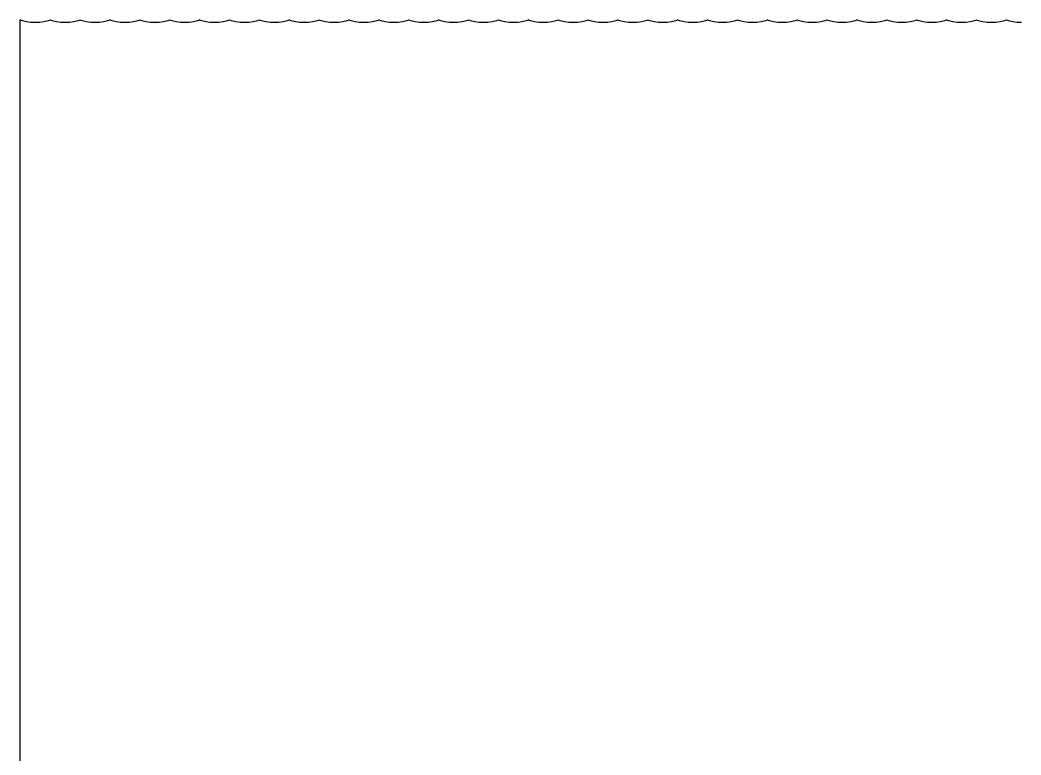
# Model space of a CAD drawing. Header units: metres. Extents: x 89 to 153, y -105 to 4.
# Drawn here: x 147.6 to 148.939, y -88.9 to -87.916 of the extents above; entities that cross this region are included whole.
import ezdxf

# ---------------------------------------------------------------- set-up
doc = ezdxf.new("R2010")
doc.units = ezdxf.units.M

msp = doc.modelspace()

# ---------------------------------------------------------------- linework, layer by layer
for points in [[(147.6001, -87.916), (147.6001, -87.916), (147.6001, -87.916), (147.6001, -87.916), (147.6001, -87.916), (147.6001, -87.916), (147.6001, -87.916), (147.6001, -87.916), (147.6001, -87.916), (147.6001, -87.916), (147.6001, -87.916), (147.6001, -87.916), (147.6, -87.916), (147.6, -87.916), (147.6, -87.916), (147.6, -87.916), (147.6, -87.916), (147.6, -87.916), (147.6, -87.916), (147.6, -87.916), (147.6, -87.916), (147.6, -87.916), (147.6, -87.916), (147.6, -87.916), (147.6, -87.916), (147.5999, -87.916), (147.5999, -87.916), (147.5999, -87.916), (147.5999, -87.916), (147.5999, -87.916), (147.5999, -87.9161), (147.5999, -87.9161), (147.5999, -87.9161), (147.5999, -87.9161), (147.5999, -87.9161), (147.5999, -87.9161), (147.5999, -87.9161), (147.5998, -87.9161), (147.5998, -87.9161), (147.5998, -87.9161), (147.5998, -87.9161), (147.5998, -87.9161), (147.5998, -87.9161), (147.5998, -87.9161), (147.5998, -87.9161), (147.5998, -87.9161), (147.5998, -87.9161), (147.5998, -87.9161), (147.5998, -87.9161), (147.5998, -87.9161), (147.5998, -87.9161), (147.5998, -87.9161), (147.5997, -87.9161), (147.5997, -87.9161), (147.5997, -87.9161), (147.5997, -87.9161), (147.5997, -87.9161), (147.5997, -87.9161), (147.5997, -87.9162), (147.5997, -87.9162), (147.5997, -87.9162), (147.5997, -87.9162), (147.5997, -87.9162), (147.5997, -87.9162), (147.5997, -87.9162), (147.5997, -87.9162), (147.5997, -87.9162), (147.5997, -87.9162), (147.5997, -87.9162), (147.5996, -87.9162), (147.5996, -87.9162), (147.5996, -87.9162), (147.5996, -87.9162), (147.5996, -87.9162), (147.5996, -87.9162), (147.5996, -87.9163), (147.5996, -87.9163), (147.5996, -87.9163), (147.5996, -87.9163), (147.5996, -87.9163), (147.5996, -87.9163), (147.5996, -87.9163), (147.5996, -87.9163), (147.5996, -87.9163), (147.5996, -87.9163), (147.5996, -87.9163), (147.5996, -87.9163), (147.5996, -87.9163), (147.5996, -87.9163), (147.5996, -87.9163), (147.5996, -87.9164), (147.5996, -87.9164), (147.5996, -87.9164), (147.5996, -87.9164), (147.5996, -87.9164), (147.5996, -87.9164), (147.5995, -87.9164), (147.5995, -87.9164), (147.5995, -87.9164), (147.5995, -87.9164), (147.5995, -87.9164), (147.5995, -87.9164), (147.5995, -87.9165), (147.5995, -87.9165), (147.5995, -87.9165), (147.5995, -87.9165), (147.5995, -87.9165), (147.5995, -87.9165), (147.5995, -87.9165), (147.5995, -87.9165), (147.5995, -87.9165), (147.5995, -87.9165), (147.5995, -87.9165), (147.5995, -87.9165), (147.5995, -89.8835)], [(148.94, -87.9195), (148.9342, -87.9192), (148.9284, -87.9184), (148.9227, -87.917), (148.9202, -87.9161), (148.9202, -87.9161), (148.9202, -87.9161), (148.9201, -87.916), (148.9201, -87.916), (148.9201, -87.916), (148.9201, -87.916), (148.9201, -87.916), (148.9201, -87.916), (148.9201, -87.916), (148.9201, -87.916), (148.9201, -87.916), (148.9201, -87.916), (148.9201, -87.916), (148.9201, -87.916), (148.92, -87.916), (148.92, -87.916), (148.92, -87.916), (148.92, -87.916), (148.92, -87.916), (148.92, -87.916), (148.92, -87.916), (148.92, -87.916), (148.92, -87.916), (148.92, -87.916), (148.92, -87.916), (148.92, -87.916), (148.92, -87.916), (148.92, -87.916), (148.9199, -87.916), (148.9199, -87.916), (148.9199, -87.916), (148.9199, -87.916), (148.9199, -87.916), (148.9199, -87.916), (148.9199, -87.916), (148.9199, -87.916), (148.9199, -87.916), (148.9199, -87.916), (148.9199, -87.916), (148.9199, -87.916), (148.9198, -87.9161), (148.9198, -87.9161), (148.9198, -87.9161), (148.9173, -87.917), (148.9116, -87.9184), (148.9058, -87.9192), (148.9, -87.9195), (148.8942, -87.9192), (148.8884, -87.9184), (148.8827, -87.917), (148.8802, -87.9161), (148.8802, -87.9161), (148.8802, -87.9161), (148.8801, -87.916), (148.8801, -87.916), (148.8801, -87.916), (148.8801, -87.916), (148.8801, -87.916), (148.8801, -87.916), (148.8801, -87.916), (148.8801, -87.916), (148.8801, -87.916), (148.8801, -87.916), (148.8801, -87.916), (148.8801, -87.916), (148.88, -87.916), (148.88, -87.916), (148.88, -87.916), (148.88, -87.916), (148.88, -87.916), (148.88, -87.916), (148.88, -87.916), (148.88, -87.916), (148.88, -87.916), (148.88, -87.916), (148.88, -87.916), (148.88, -87.916), (148.88, -87.916), (148.88, -87.916), (148.8799, -87.916), (148.8799, -87.916), (148.8799, -87.916), (148.8799, -87.916), (148.8799, -87.916), (148.8799, -87.916), (148.8799, -87.916), (148.8799, -87.916), (148.8799, -87.916), (148.8799, -87.916), (148.8799, -87.916), (148.8799, -87.916), (148.8798, -87.9161), (148.8798, -87.9161), (148.8798, -87.9161), (148.8773, -87.917), (148.8716, -87.9184), (148.8658, -87.9192), (148.86, -87.9195), (148.8542, -87.9192), (148.8484, -87.9184), (148.8427, -87.917), (148.8402, -87.9161), (148.8402, -87.9161), (148.8402, -87.9161), (148.8401, -87.916), (148.8401, -87.916), (148.8401, -87.916), (148.8401, -87.916), (148.8401, -87.916), (148.8401, -87.916), (148.8401, -87.916), (148.8401, -87.916), (148.8401, -87.916), (148.8401, -87.916), (148.8401, -87.916), (148.8401, -87.916), (148.84, -87.916), (148.84, -87.916), (148.84, -87.916), (148.84, -87.916), (148.84, -87.916), (148.84, -87.916), (148.84, -87.916), (148.84, -87.916), (148.84, -87.916), (148.84, -87.916), (148.84, -87.916), (148.84, -87.916), (148.84, -87.916), (148.84, -87.916), (148.8399, -87.916), (148.8399, -87.916), (148.8399, -87.916), (148.8399, -87.916), (148.8399, -87.916), (148.8399, -87.916), (148.8399, -87.916), (148.8399, -87.916), (148.8399, -87.916), (148.8399, -87.916), (148.8399, -87.916), (148.8399, -87.916), (148.8398, -87.9161), (148.8398, -87.9161), (148.8398, -87.9161), (148.8373, -87.917), (148.8316, -87.9184), (148.8258, -87.9192), (148.82, -87.9195), (148.8142, -87.9192), (148.8084, -87.9184), (148.8027, -87.917), (148.8002, -87.9161), (148.8002, -87.9161), (148.8002, -87.9161), (148.8001, -87.916), (148.8001, -87.916), (148.8001, -87.916), (148.8001, -87.916), (148.8001, -87.916), (148.8001, -87.916), (148.8001, -87.916), (148.8001, -87.916), (148.8001, -87.916), (148.8001, -87.916), (148.8001, -87.916), (148.8001, -87.916), (148.8, -87.916), (148.8, -87.916), (148.8, -87.916), (148.8, -87.916), (148.8, -87.916), (148.8, -87.916), (148.8, -87.916), (148.8, -87.916), (148.8, -87.916), (148.8, -87.916), (148.8, -87.916), (148.8, -87.916), (148.8, -87.916), (148.8, -87.916), (148.7999, -87.916), (148.7999, -87.916), (148.7999, -87.916), (148.7999, -87.916), (148.7999, -87.916), (148.7999, -87.916), (148.7999, -87.916), (148.7999, -87.916), (148.7999, -87.916), (148.7999, -87.916), (148.7999, -87.916), (148.7999, -87.916), (148.7998, -87.9161), (148.7998, -87.9161), (148.7998, -87.9161), (148.7973, -87.917), (148.7916, -87.9184), (148.7858, -87.9192), (148.78, -87.9195), (148.7742, -87.9192), (148.7684, -87.9184), (148.7627, -87.917), (148.7602, -87.9161), (148.7602, -87.9161), (148.7602, -87.9161), (148.7601, -87.916), (148.7601, -87.916), (148.7601, -87.916), (148.7601, -87.916), (148.7601, -87.916), (148.7601, -87.916), (148.7601, -87.916), (148.7601, -87.916), (148.7601, -87.916), (148.7601, -87.916), (148.7601, -87.916), (148.7601, -87.916), (148.76, -87.916), (148.76, -87.916), (148.76, -87.916), (148.76, -87.916), (148.76, -87.916), (148.76, -87.916), (148.76, -87.916), (148.76, -87.916), (148.76, -87.916), (148.76, -87.916), (148.76, -87.916), (148.76, -87.916), (148.76, -87.916), (148.76, -87.916), (148.7599, -87.916), (148.7599, -87.916), (148.7599, -87.916), (148.7599, -87.916), (148.7599, -87.916), (148.7599, -87.916), (148.7599, -87.916), (148.7599, -87.916), (148.7599, -87.916), (148.7599, -87.916), (148.7599, -87.916), (148.7599, -87.916), (148.7598, -87.9161), (148.7598, -87.9161), (148.7598, -87.9161), (148.7573, -87.917), (148.7516, -87.9184), (148.7458, -87.9192), (148.74, -87.9195), (148.7342, -87.9192), (148.7284, -87.9184), (148.7227, -87.917), (148.7202, -87.9161), (148.7202, -87.9161), (148.7202, -87.9161), (148.7201, -87.916), (148.7201, -87.916), (148.7201, -87.916), (148.7201, -87.916), (148.7201, -87.916), (148.7201, -87.916), (148.7201, -87.916), (148.7201, -87.916), (148.7201, -87.916), (148.7201, -87.916), (148.7201, -87.916), (148.7201, -87.916), (148.72, -87.916), (148.72, -87.916), (148.72, -87.916), (148.72, -87.916), (148.72, -87.916), (148.72, -87.916), (148.72, -87.916), (148.72, -87.916), (148.72, -87.916), (148.72, -87.916), (148.72, -87.916), (148.72, -87.916), (148.72, -87.916), (148.72, -87.916), (148.7199, -87.916), (148.7199, -87.916), (148.7199, -87.916), (148.7199, -87.916), (148.7199, -87.916), (148.7199, -87.916), (148.7199, -87.916), (148.7199, -87.916), (148.7199, -87.916), (148.7199, -87.916), (148.7199, -87.916), (148.7199, -87.916), (148.7198, -87.9161), (148.7198, -87.9161), (148.7198, -87.9161), (148.7173, -87.917), (148.7116, -87.9184), (148.7058, -87.9192), (148.7, -87.9195), (148.6942, -87.9192), (148.6884, -87.9184), (148.6827, -87.917), (148.6802, -87.9161), (148.6802, -87.9161), (148.6802, -87.9161), (148.6801, -87.916), (148.6801, -87.916), (148.6801, -87.916), (148.6801, -87.916), (148.6801, -87.916), (148.6801, -87.916), (148.6801, -87.916), (148.6801, -87.916), (148.6801, -87.916), (148.6801, -87.916), (148.6801, -87.916), (148.6801, -87.916), (148.68, -87.916), (148.68, -87.916), (148.68, -87.916), (148.68, -87.916), (148.68, -87.916), (148.68, -87.916), (148.68, -87.916), (148.68, -87.916), (148.68, -87.916), (148.68, -87.916), (148.68, -87.916), (148.68, -87.916), (148.68, -87.916), (148.68, -87.916), (148.6799, -87.916), (148.6799, -87.916), (148.6799, -87.916), (148.6799, -87.916), (148.6799, -87.916), (148.6799, -87.916), (148.6799, -87.916), (148.6799, -87.916), (148.6799, -87.916), (148.6799, -87.916), (148.6799, -87.916), (148.6799, -87.916), (148.6798, -87.9161), (148.6798, -87.9161), (148.6798, -87.9161), (148.6773, -87.917), (148.6716, -87.9184), (148.6658, -87.9192), (148.66, -87.9195), (148.6542, -87.9192), (148.6484, -87.9184), (148.6427, -87.917), (148.6402, -87.9161), (148.6402, -87.9161), (148.6402, -87.9161), (148.6401, -87.916), (148.6401, -87.916), (148.6401, -87.916), (148.6401, -87.916), (148.6401, -87.916), (148.6401, -87.916), (148.6401, -87.916), (148.6401, -87.916), (148.6401, -87.916), (148.6401, -87.916), (148.6401, -87.916), (148.6401, -87.916), (148.64, -87.916), (148.64, -87.916), (148.64, -87.916), (148.64, -87.916), (148.64, -87.916), (148.64, -87.916), (148.64, -87.916), (148.64, -87.916), (148.64, -87.916), (148.64, -87.916), (148.64, -87.916), (148.64, -87.916), (148.64, -87.916), (148.64, -87.916), (148.6399, -87.916), (148.6399, -87.916), (148.6399, -87.916), (148.6399, -87.916), (148.6399, -87.916), (148.6399, -87.916), (148.6399, -87.916), (148.6399, -87.916), (148.6399, -87.916), (148.6399, -87.916), (148.6399, -87.916), (148.6399, -87.916), (148.6398, -87.9161), (148.6398, -87.9161), (148.6398, -87.9161), (148.6373, -87.917), (148.6316, -87.9184), (148.6258, -87.9192), (148.62, -87.9195), (148.6142, -87.9192), (148.6084, -87.9184), (148.6027, -87.917), (148.6002, -87.9161), (148.6002, -87.9161), (148.6002, -87.9161), (148.6001, -87.916), (148.6001, -87.916), (148.6001, -87.916), (148.6001, -87.916), (148.6001, -87.916), (148.6001, -87.916), (148.6001, -87.916), (148.6001, -87.916), (148.6001, -87.916), (148.6001, -87.916), (148.6001, -87.916), (148.6001, -87.916), (148.6, -87.916), (148.6, -87.916), (148.6, -87.916), (148.6, -87.916), (148.6, -87.916), (148.6, -87.916), (148.6, -87.916), (148.6, -87.916), (148.6, -87.916), (148.6, -87.916), (148.6, -87.916), (148.6, -87.916), (148.6, -87.916), (148.6, -87.916), (148.5999, -87.916), (148.5999, -87.916), (148.5999, -87.916), (148.5999, -87.916), (148.5999, -87.916), (148.5999, -87.916), (148.5999, -87.916), (148.5999, -87.916), (148.5999, -87.916), (148.5999, -87.916), (148.5999, -87.916), (148.5999, -87.916), (148.5998, -87.9161), (148.5998, -87.9161), (148.5998, -87.9161), (148.5973, -87.917), (148.5916, -87.9184), (148.5858, -87.9192), (148.58, -87.9195), (148.5742, -87.9192), (148.5684, -87.9184), (148.5627, -87.917), (148.5602, -87.9161), (148.5602, -87.9161), (148.5602, -87.9161), (148.5601, -87.916), (148.5601, -87.916), (148.5601, -87.916), (148.5601, -87.916), (148.5601, -87.916), (148.5601, -87.916), (148.5601, -87.916), (148.5601, -87.916), (148.5601, -87.916), (148.5601, -87.916), (148.5601, -87.916), (148.5601, -87.916), (148.56, -87.916), (148.56, -87.916), (148.56, -87.916), (148.56, -87.916), (148.56, -87.916), (148.56, -87.916), (148.56, -87.916), (148.56, -87.916), (148.56, -87.916), (148.56, -87.916), (148.56, -87.916), (148.56, -87.916), (148.56, -87.916), (148.56, -87.916), (148.5599, -87.916), (148.5599, -87.916), (148.5599, -87.916), (148.5599, -87.916), (148.5599, -87.916), (148.5599, -87.916), (148.5599, -87.916), (148.5599, -87.916), (148.5599, -87.916), (148.5599, -87.916), (148.5599, -87.916), (148.5599, -87.916), (148.5598, -87.9161), (148.5598, -87.9161), (148.5598, -87.9161), (148.5573, -87.917), (148.5516, -87.9184), (148.5458, -87.9192), (148.54, -87.9195), (148.5342, -87.9192), (148.5284, -87.9184), (148.5227, -87.917), (148.5202, -87.9161), (148.5202, -87.9161), (148.5202, -87.9161), (148.5201, -87.916), (148.5201, -87.916), (148.5201, -87.916), (148.5201, -87.916), (148.5201, -87.916), (148.5201, -87.916), (148.5201, -87.916), (148.5201, -87.916), (148.5201, -87.916), (148.5201, -87.916), (148.5201, -87.916), (148.5201, -87.916), (148.52, -87.916), (148.52, -87.916), (148.52, -87.916), (148.52, -87.916), (148.52, -87.916), (148.52, -87.916), (148.52, -87.916), (148.52, -87.916), (148.52, -87.916), (148.52, -87.916), (148.52, -87.916), (148.52, -87.916), (148.52, -87.916), (148.52, -87.916), (148.5199, -87.916), (148.5199, -87.916), (148.5199, -87.916), (148.5199, -87.916), (148.5199, -87.916), (148.5199, -87.916), (148.5199, -87.916), (148.5199, -87.916), (148.5199, -87.916), (148.5199, -87.916), (148.5199, -87.916), (148.5199, -87.916), (148.5198, -87.9161), (148.5198, -87.9161), (148.5198, -87.9161), (148.5173, -87.917), (148.5116, -87.9184), (148.5058, -87.9192), (148.5, -87.9195), (148.4942, -87.9192), (148.4884, -87.9184), (148.4827, -87.917), (148.4802, -87.9161), (148.4802, -87.9161), (148.4802, -87.9161), (148.4801, -87.916), (148.4801, -87.916), (148.4801, -87.916), (148.4801, -87.916), (148.4801, -87.916), (148.4801, -87.916), (148.4801, -87.916), (148.4801, -87.916), (148.4801, -87.916), (148.4801, -87.916), (148.4801, -87.916), (148.4801, -87.916), (148.48, -87.916), (148.48, -87.916), (148.48, -87.916), (148.48, -87.916), (148.48, -87.916), (148.48, -87.916), (148.48, -87.916), (148.48, -87.916), (148.48, -87.916), (148.48, -87.916), (148.48, -87.916), (148.48, -87.916), (148.48, -87.916), (148.48, -87.916), (148.4799, -87.916), (148.4799, -87.916), (148.4799, -87.916), (148.4799, -87.916), (148.4799, -87.916), (148.4799, -87.916), (148.4799, -87.916), (148.4799, -87.916), (148.4799, -87.916), (148.4799, -87.916), (148.4799, -87.916), (148.4799, -87.916), (148.4798, -87.9161), (148.4798, -87.9161), (148.4798, -87.9161), (148.4773, -87.917), (148.4716, -87.9184), (148.4658, -87.9192), (148.46, -87.9195), (148.4542, -87.9192), (148.4484, -87.9184), (148.4427, -87.917), (148.4402, -87.9161), (148.4402, -87.9161), (148.4402, -87.9161), (148.4401, -87.916), (148.4401, -87.916), (148.4401, -87.916), (148.4401, -87.916), (148.4401, -87.916), (148.4401, -87.916), (148.4401, -87.916), (148.4401, -87.916), (148.4401, -87.916), (148.4401, -87.916), (148.4401, -87.916), (148.4401, -87.916), (148.44, -87.916), (148.44, -87.916), (148.44, -87.916), (148.44, -87.916), (148.44, -87.916), (148.44, -87.916), (148.44, -87.916), (148.44, -87.916), (148.44, -87.916), (148.44, -87.916), (148.44, -87.916), (148.44, -87.916), (148.44, -87.916), (148.44, -87.916), (148.4399, -87.916), (148.4399, -87.916), (148.4399, -87.916), (148.4399, -87.916), (148.4399, -87.916), (148.4399, -87.916), (148.4399, -87.916), (148.4399, -87.916), (148.4399, -87.916), (148.4399, -87.916), (148.4399, -87.916), (148.4399, -87.916), (148.4398, -87.9161), (148.4398, -87.9161), (148.4398, -87.9161), (148.4373, -87.917), (148.4316, -87.9184), (148.4258, -87.9192), (148.42, -87.9195), (148.4142, -87.9192), (148.4084, -87.9184), (148.4027, -87.917), (148.4002, -87.9161), (148.4002, -87.9161), (148.4002, -87.9161), (148.4001, -87.916), (148.4001, -87.916), (148.4001, -87.916), (148.4001, -87.916), (148.4001, -87.916), (148.4001, -87.916), (148.4001, -87.916), (148.4001, -87.916), (148.4001, -87.916), (148.4001, -87.916), (148.4001, -87.916), (148.4001, -87.916), (148.4, -87.916), (148.4, -87.916), (148.4, -87.916), (148.4, -87.916), (148.4, -87.916), (148.4, -87.916), (148.4, -87.916), (148.4, -87.916), (148.4, -87.916), (148.4, -87.916), (148.4, -87.916), (148.4, -87.916), (148.4, -87.916), (148.4, -87.916), (148.3999, -87.916), (148.3999, -87.916), (148.3999, -87.916), (148.3999, -87.916), (148.3999, -87.916), (148.3999, -87.916), (148.3999, -87.916), (148.3999, -87.916), (148.3999, -87.916), (148.3999, -87.916), (148.3999, -87.916), (148.3999, -87.916), (148.3998, -87.9161), (148.3998, -87.9161), (148.3998, -87.9161), (148.3973, -87.917), (148.3916, -87.9184), (148.3858, -87.9192), (148.38, -87.9195), (148.3742, -87.9192), (148.3684, -87.9184), (148.3627, -87.917), (148.3602, -87.9161), (148.3602, -87.9161), (148.3602, -87.9161), (148.3601, -87.916), (148.3601, -87.916), (148.3601, -87.916), (148.3601, -87.916), (148.3601, -87.916), (148.3601, -87.916), (148.3601, -87.916), (148.3601, -87.916), (148.3601, -87.916), (148.3601, -87.916), (148.3601, -87.916), (148.3601, -87.916), (148.36, -87.916), (148.36, -87.916), (148.36, -87.916), (148.36, -87.916), (148.36, -87.916), (148.36, -87.916), (148.36, -87.916), (148.36, -87.916), (148.36, -87.916), (148.36, -87.916), (148.36, -87.916), (148.36, -87.916), (148.36, -87.916), (148.36, -87.916), (148.3599, -87.916), (148.3599, -87.916), (148.3599, -87.916), (148.3599, -87.916), (148.3599, -87.916), (148.3599, -87.916), (148.3599, -87.916), (148.3599, -87.916), (148.3599, -87.916), (148.3599, -87.916), (148.3599, -87.916), (148.3599, -87.916), (148.3598, -87.9161), (148.3598, -87.9161), (148.3598, -87.9161), (148.3573, -87.917), (148.3516, -87.9184), (148.3458, -87.9192), (148.34, -87.9195), (148.3342, -87.9192), (148.3284, -87.9184), (148.3227, -87.917), (148.3202, -87.9161), (148.3202, -87.9161), (148.3202, -87.9161), (148.3201, -87.916), (148.3201, -87.916), (148.3201, -87.916), (148.3201, -87.916), (148.3201, -87.916), (148.3201, -87.916), (148.3201, -87.916), (148.3201, -87.916), (148.3201, -87.916), (148.3201, -87.916), (148.3201, -87.916), (148.3201, -87.916), (148.32, -87.916), (148.32, -87.916), (148.32, -87.916), (148.32, -87.916), (148.32, -87.916), (148.32, -87.916), (148.32, -87.916), (148.32, -87.916), (148.32, -87.916), (148.32, -87.916), (148.32, -87.916), (148.32, -87.916), (148.32, -87.916), (148.32, -87.916), (148.3199, -87.916), (148.3199, -87.916), (148.3199, -87.916), (148.3199, -87.916), (148.3199, -87.916), (148.3199, -87.916), (148.3199, -87.916), (148.3199, -87.916), (148.3199, -87.916), (148.3199, -87.916), (148.3199, -87.916), (148.3199, -87.916), (148.3198, -87.9161), (148.3198, -87.9161), (148.3198, -87.9161), (148.3173, -87.917), (148.3116, -87.9184), (148.3058, -87.9192), (148.3, -87.9195), (148.2942, -87.9192), (148.2884, -87.9184), (148.2827, -87.917), (148.2802, -87.9161), (148.2802, -87.9161), (148.2802, -87.9161), (148.2801, -87.916), (148.2801, -87.916), (148.2801, -87.916), (148.2801, -87.916), (148.2801, -87.916), (148.2801, -87.916), (148.2801, -87.916), (148.2801, -87.916), (148.2801, -87.916), (148.2801, -87.916), (148.2801, -87.916), (148.2801, -87.916), (148.28, -87.916), (148.28, -87.916), (148.28, -87.916), (148.28, -87.916), (148.28, -87.916), (148.28, -87.916), (148.28, -87.916), (148.28, -87.916), (148.28, -87.916), (148.28, -87.916), (148.28, -87.916), (148.28, -87.916), (148.28, -87.916), (148.28, -87.916), (148.2799, -87.916), (148.2799, -87.916), (148.2799, -87.916), (148.2799, -87.916), (148.2799, -87.916), (148.2799, -87.916), (148.2799, -87.916), (148.2799, -87.916), (148.2799, -87.916), (148.2799, -87.916), (148.2799, -87.916), (148.2799, -87.916), (148.2798, -87.9161), (148.2798, -87.9161), (148.2798, -87.9161), (148.2773, -87.917), (148.2716, -87.9184), (148.2658, -87.9192), (148.26, -87.9195), (148.2542, -87.9192), (148.2484, -87.9184), (148.2427, -87.917), (148.2402, -87.9161), (148.2402, -87.9161), (148.2402, -87.9161), (148.2401, -87.916), (148.2401, -87.916), (148.2401, -87.916), (148.2401, -87.916), (148.2401, -87.916), (148.2401, -87.916), (148.2401, -87.916), (148.2401, -87.916), (148.2401, -87.916), (148.2401, -87.916), (148.2401, -87.916), (148.2401, -87.916), (148.24, -87.916), (148.24, -87.916), (148.24, -87.916), (148.24, -87.916), (148.24, -87.916), (148.24, -87.916), (148.24, -87.916), (148.24, -87.916), (148.24, -87.916), (148.24, -87.916), (148.24, -87.916), (148.24, -87.916), (148.24, -87.916), (148.24, -87.916), (148.2399, -87.916), (148.2399, -87.916), (148.2399, -87.916), (148.2399, -87.916), (148.2399, -87.916), (148.2399, -87.916), (148.2399, -87.916), (148.2399, -87.916), (148.2399, -87.916), (148.2399, -87.916), (148.2399, -87.916), (148.2399, -87.916), (148.2398, -87.9161), (148.2398, -87.9161), (148.2398, -87.9161), (148.2373, -87.917), (148.2316, -87.9184), (148.2258, -87.9192), (148.22, -87.9195), (148.2142, -87.9192), (148.2084, -87.9184), (148.2027, -87.917), (148.2002, -87.9161), (148.2002, -87.9161), (148.2002, -87.9161), (148.2001, -87.916), (148.2001, -87.916), (148.2001, -87.916), (148.2001, -87.916), (148.2001, -87.916), (148.2001, -87.916), (148.2001, -87.916), (148.2001, -87.916), (148.2001, -87.916), (148.2001, -87.916), (148.2001, -87.916), (148.2001, -87.916), (148.2, -87.916), (148.2, -87.916), (148.2, -87.916), (148.2, -87.916), (148.2, -87.916), (148.2, -87.916), (148.2, -87.916), (148.2, -87.916), (148.2, -87.916), (148.2, -87.916), (148.2, -87.916), (148.2, -87.916), (148.2, -87.916), (148.2, -87.916), (148.1999, -87.916), (148.1999, -87.916), (148.1999, -87.916), (148.1999, -87.916), (148.1999, -87.916), (148.1999, -87.916), (148.1999, -87.916), (148.1999, -87.916), (148.1999, -87.916), (148.1999, -87.916), (148.1999, -87.916), (148.1999, -87.916), (148.1998, -87.9161), (148.1998, -87.9161), (148.1998, -87.9161), (148.1973, -87.917), (148.1916, -87.9184), (148.1858, -87.9192), (148.18, -87.9195), (148.1742, -87.9192), (148.1684, -87.9184), (148.1627, -87.917), (148.1602, -87.9161), (148.1602, -87.9161), (148.1602, -87.9161), (148.1601, -87.916), (148.1601, -87.916), (148.1601, -87.916), (148.1601, -87.916), (148.1601, -87.916), (148.1601, -87.916), (148.1601, -87.916), (148.1601, -87.916), (148.1601, -87.916), (148.1601, -87.916), (148.1601, -87.916), (148.1601, -87.916), (148.16, -87.916), (148.16, -87.916), (148.16, -87.916), (148.16, -87.916), (148.16, -87.916), (148.16, -87.916), (148.16, -87.916), (148.16, -87.916), (148.16, -87.916), (148.16, -87.916), (148.16, -87.916), (148.16, -87.916), (148.16, -87.916), (148.16, -87.916), (148.1599, -87.916), (148.1599, -87.916), (148.1599, -87.916), (148.1599, -87.916), (148.1599, -87.916), (148.1599, -87.916), (148.1599, -87.916), (148.1599, -87.916), (148.1599, -87.916), (148.1599, -87.916), (148.1599, -87.916), (148.1599, -87.916), (148.1598, -87.9161), (148.1598, -87.9161), (148.1598, -87.9161), (148.1573, -87.917), (148.1516, -87.9184), (148.1458, -87.9192), (148.14, -87.9195), (148.1342, -87.9192), (148.1284, -87.9184), (148.1227, -87.917), (148.1202, -87.9161), (148.1202, -87.9161), (148.1202, -87.9161), (148.1201, -87.916), (148.1201, -87.916), (148.1201, -87.916), (148.1201, -87.916), (148.1201, -87.916), (148.1201, -87.916), (148.1201, -87.916), (148.1201, -87.916), (148.1201, -87.916), (148.1201, -87.916), (148.1201, -87.916), (148.1201, -87.916), (148.12, -87.916), (148.12, -87.916), (148.12, -87.916), (148.12, -87.916), (148.12, -87.916), (148.12, -87.916), (148.12, -87.916), (148.12, -87.916), (148.12, -87.916), (148.12, -87.916), (148.12, -87.916), (148.12, -87.916), (148.12, -87.916), (148.12, -87.916), (148.1199, -87.916), (148.1199, -87.916), (148.1199, -87.916), (148.1199, -87.916), (148.1199, -87.916), (148.1199, -87.916), (148.1199, -87.916), (148.1199, -87.916), (148.1199, -87.916), (148.1199, -87.916), (148.1199, -87.916), (148.1199, -87.916), (148.1198, -87.9161), (148.1198, -87.9161), (148.1198, -87.9161), (148.1173, -87.917), (148.1116, -87.9184), (148.1058, -87.9192), (148.1, -87.9195), (148.0942, -87.9192), (148.0884, -87.9184), (148.0827, -87.917), (148.0802, -87.9161), (148.0802, -87.9161), (148.0802, -87.9161), (148.0801, -87.916), (148.0801, -87.916), (148.0801, -87.916), (148.0801, -87.916), (148.0801, -87.916), (148.0801, -87.916), (148.0801, -87.916), (148.0801, -87.916), (148.0801, -87.916), (148.0801, -87.916), (148.0801, -87.916), (148.0801, -87.916), (148.08, -87.916), (148.08, -87.916), (148.08, -87.916), (148.08, -87.916), (148.08, -87.916), (148.08, -87.916), (148.08, -87.916), (148.08, -87.916), (148.08, -87.916), (148.08, -87.916), (148.08, -87.916), (148.08, -87.916), (148.08, -87.916), (148.08, -87.916), (148.0799, -87.916), (148.0799, -87.916), (148.0799, -87.916), (148.0799, -87.916), (148.0799, -87.916), (148.0799, -87.916), (148.0799, -87.916), (148.0799, -87.916), (148.0799, -87.916), (148.0799, -87.916), (148.0799, -87.916), (148.0799, -87.916), (148.0798, -87.9161), (148.0798, -87.9161), (148.0798, -87.9161), (148.0773, -87.917), (148.0716, -87.9184), (148.0658, -87.9192), (148.06, -87.9195), (148.0542, -87.9192), (148.0484, -87.9184), (148.0427, -87.917), (148.0402, -87.9161), (148.0402, -87.9161), (148.0402, -87.9161), (148.0401, -87.916), (148.0401, -87.916), (148.0401, -87.916), (148.0401, -87.916), (148.0401, -87.916), (148.0401, -87.916), (148.0401, -87.916), (148.0401, -87.916), (148.0401, -87.916), (148.0401, -87.916), (148.0401, -87.916), (148.0401, -87.916), (148.04, -87.916), (148.04, -87.916), (148.04, -87.916), (148.04, -87.916), (148.04, -87.916), (148.04, -87.916), (148.04, -87.916), (148.04, -87.916), (148.04, -87.916), (148.04, -87.916), (148.04, -87.916), (148.04, -87.916), (148.04, -87.916), (148.04, -87.916), (148.0399, -87.916), (148.0399, -87.916), (148.0399, -87.916), (148.0399, -87.916), (148.0399, -87.916), (148.0399, -87.916), (148.0399, -87.916), (148.0399, -87.916), (148.0399, -87.916), (148.0399, -87.916), (148.0399, -87.916), (148.0399, -87.916), (148.0398, -87.9161), (148.0398, -87.9161), (148.0398, -87.9161), (148.0373, -87.917), (148.0316, -87.9184), (148.0258, -87.9192), (148.02, -87.9195), (148.0142, -87.9192), (148.0084, -87.9184), (148.0027, -87.917), (148.0002, -87.9161), (148.0002, -87.9161), (148.0002, -87.9161), (148.0001, -87.916), (148.0001, -87.916), (148.0001, -87.916), (148.0001, -87.916), (148.0001, -87.916), (148.0001, -87.916), (148.0001, -87.916), (148.0001, -87.916), (148.0001, -87.916), (148.0001, -87.916), (148.0001, -87.916), (148.0001, -87.916), (148, -87.916), (148, -87.916), (148, -87.916), (148, -87.916), (148, -87.916), (148, -87.916), (148, -87.916), (148, -87.916), (148, -87.916), (148, -87.916), (148, -87.916), (148, -87.916), (148, -87.916), (148, -87.916), (147.9999, -87.916), (147.9999, -87.916), (147.9999, -87.916), (147.9999, -87.916), (147.9999, -87.916), (147.9999, -87.916), (147.9999, -87.916), (147.9999, -87.916), (147.9999, -87.916), (147.9999, -87.916), (147.9999, -87.916), (147.9999, -87.916), (147.9998, -87.9161), (147.9998, -87.9161), (147.9998, -87.9161), (147.9973, -87.917), (147.9916, -87.9184), (147.9858, -87.9192), (147.98, -87.9195), (147.9742, -87.9192), (147.9684, -87.9184), (147.9627, -87.917), (147.9602, -87.9161), (147.9602, -87.9161), (147.9602, -87.9161), (147.9601, -87.916), (147.9601, -87.916), (147.9601, -87.916), (147.9601, -87.916), (147.9601, -87.916), (147.9601, -87.916), (147.9601, -87.916), (147.9601, -87.916), (147.9601, -87.916), (147.9601, -87.916), (147.9601, -87.916), (147.9601, -87.916), (147.96, -87.916), (147.96, -87.916), (147.96, -87.916), (147.96, -87.916), (147.96, -87.916), (147.96, -87.916), (147.96, -87.916), (147.96, -87.916), (147.96, -87.916), (147.96, -87.916), (147.96, -87.916), (147.96, -87.916), (147.96, -87.916), (147.96, -87.916), (147.9599, -87.916), (147.9599, -87.916), (147.9599, -87.916), (147.9599, -87.916), (147.9599, -87.916), (147.9599, -87.916), (147.9599, -87.916), (147.9599, -87.916), (147.9599, -87.916), (147.9599, -87.916), (147.9599, -87.916), (147.9599, -87.916), (147.9598, -87.9161), (147.9598, -87.9161), (147.9598, -87.9161), (147.9573, -87.917), (147.9516, -87.9184), (147.9458, -87.9192), (147.94, -87.9195), (147.9342, -87.9192), (147.9284, -87.9184), (147.9227, -87.917), (147.9202, -87.9161), (147.9202, -87.9161), (147.9202, -87.9161), (147.9201, -87.916), (147.9201, -87.916), (147.9201, -87.916), (147.9201, -87.916), (147.9201, -87.916), (147.9201, -87.916), (147.9201, -87.916), (147.9201, -87.916), (147.9201, -87.916), (147.9201, -87.916), (147.9201, -87.916), (147.9201, -87.916), (147.92, -87.916), (147.92, -87.916), (147.92, -87.916), (147.92, -87.916), (147.92, -87.916), (147.92, -87.916), (147.92, -87.916), (147.92, -87.916), (147.92, -87.916), (147.92, -87.916), (147.92, -87.916), (147.92, -87.916), (147.92, -87.916), (147.92, -87.916), (147.9199, -87.916), (147.9199, -87.916), (147.9199, -87.916), (147.9199, -87.916), (147.9199, -87.916), (147.9199, -87.916), (147.9199, -87.916), (147.9199, -87.916), (147.9199, -87.916), (147.9199, -87.916), (147.9199, -87.916), (147.9199, -87.916), (147.9198, -87.9161), (147.9198, -87.9161), (147.9198, -87.9161), (147.9173, -87.917), (147.9116, -87.9184), (147.9058, -87.9192), (147.9, -87.9195), (147.8942, -87.9192), (147.8884, -87.9184), (147.8827, -87.917), (147.8802, -87.9161), (147.8802, -87.9161), (147.8802, -87.9161), (147.8801, -87.916), (147.8801, -87.916), (147.8801, -87.916), (147.8801, -87.916), (147.8801, -87.916), (147.8801, -87.916), (147.8801, -87.916), (147.8801, -87.916), (147.8801, -87.916), (147.8801, -87.916), (147.8801, -87.916), (147.8801, -87.916), (147.88, -87.916), (147.88, -87.916), (147.88, -87.916), (147.88, -87.916), (147.88, -87.916), (147.88, -87.916), (147.88, -87.916), (147.88, -87.916), (147.88, -87.916), (147.88, -87.916), (147.88, -87.916), (147.88, -87.916), (147.88, -87.916), (147.88, -87.916), (147.8799, -87.916), (147.8799, -87.916), (147.8799, -87.916), (147.8799, -87.916), (147.8799, -87.916), (147.8799, -87.916), (147.8799, -87.916), (147.8799, -87.916), (147.8799, -87.916), (147.8799, -87.916), (147.8799, -87.916), (147.8799, -87.916), (147.8798, -87.9161), (147.8798, -87.9161), (147.8798, -87.9161), (147.8773, -87.917), (147.8716, -87.9184), (147.8658, -87.9192), (147.86, -87.9195), (147.8542, -87.9192), (147.8484, -87.9184), (147.8427, -87.917), (147.8402, -87.9161), (147.8402, -87.9161), (147.8402, -87.9161), (147.8401, -87.916), (147.8401, -87.916), (147.8401, -87.916), (147.8401, -87.916), (147.8401, -87.916), (147.8401, -87.916), (147.8401, -87.916), (147.8401, -87.916), (147.8401, -87.916), (147.8401, -87.916), (147.8401, -87.916), (147.8401, -87.916), (147.84, -87.916), (147.84, -87.916), (147.84, -87.916), (147.84, -87.916), (147.84, -87.916), (147.84, -87.916), (147.84, -87.916), (147.84, -87.916), (147.84, -87.916), (147.84, -87.916), (147.84, -87.916), (147.84, -87.916), (147.84, -87.916), (147.84, -87.916), (147.8399, -87.916), (147.8399, -87.916), (147.8399, -87.916), (147.8399, -87.916), (147.8399, -87.916), (147.8399, -87.916), (147.8399, -87.916), (147.8399, -87.916), (147.8399, -87.916), (147.8399, -87.916), (147.8399, -87.916), (147.8399, -87.916), (147.8398, -87.9161), (147.8398, -87.9161), (147.8398, -87.9161), (147.8373, -87.917), (147.8316, -87.9184), (147.8258, -87.9192), (147.82, -87.9195), (147.8142, -87.9192), (147.8084, -87.9184), (147.8027, -87.917), (147.8002, -87.9161), (147.8002, -87.9161), (147.8002, -87.9161), (147.8001, -87.916), (147.8001, -87.916), (147.8001, -87.916), (147.8001, -87.916), (147.8001, -87.916), (147.8001, -87.916), (147.8001, -87.916), (147.8001, -87.916), (147.8001, -87.916), (147.8001, -87.916), (147.8001, -87.916), (147.8001, -87.916), (147.8, -87.916), (147.8, -87.916), (147.8, -87.916), (147.8, -87.916), (147.8, -87.916), (147.8, -87.916), (147.8, -87.916), (147.8, -87.916), (147.8, -87.916), (147.8, -87.916), (147.8, -87.916), (147.8, -87.916), (147.8, -87.916), (147.8, -87.916), (147.7999, -87.916), (147.7999, -87.916), (147.7999, -87.916), (147.7999, -87.916), (147.7999, -87.916), (147.7999, -87.916), (147.7999, -87.916), (147.7999, -87.916), (147.7999, -87.916), (147.7999, -87.916), (147.7999, -87.916), (147.7999, -87.916), (147.7998, -87.9161), (147.7998, -87.9161), (147.7998, -87.9161), (147.7973, -87.917), (147.7916, -87.9184), (147.7858, -87.9192), (147.78, -87.9195), (147.7742, -87.9192), (147.7684, -87.9184), (147.7627, -87.917), (147.7602, -87.9161), (147.7602, -87.9161), (147.7602, -87.9161), (147.7601, -87.916), (147.7601, -87.916), (147.7601, -87.916), (147.7601, -87.916), (147.7601, -87.916), (147.7601, -87.916), (147.7601, -87.916), (147.7601, -87.916), (147.7601, -87.916), (147.7601, -87.916), (147.7601, -87.916), (147.7601, -87.916), (147.76, -87.916), (147.76, -87.916), (147.76, -87.916), (147.76, -87.916), (147.76, -87.916), (147.76, -87.916), (147.76, -87.916), (147.76, -87.916), (147.76, -87.916), (147.76, -87.916), (147.76, -87.916), (147.76, -87.916), (147.76, -87.916), (147.76, -87.916), (147.7599, -87.916), (147.7599, -87.916), (147.7599, -87.916), (147.7599, -87.916), (147.7599, -87.916), (147.7599, -87.916), (147.7599, -87.916), (147.7599, -87.916), (147.7599, -87.916), (147.7599, -87.916), (147.7599, -87.916), (147.7599, -87.916), (147.7598, -87.9161), (147.7598, -87.9161), (147.7598, -87.9161), (147.7573, -87.917), (147.7516, -87.9184), (147.7458, -87.9192), (147.74, -87.9195), (147.7342, -87.9192), (147.7284, -87.9184), (147.7227, -87.917), (147.7202, -87.9161), (147.7202, -87.9161), (147.7202, -87.9161), (147.7201, -87.916), (147.7201, -87.916), (147.7201, -87.916), (147.7201, -87.916), (147.7201, -87.916), (147.7201, -87.916), (147.7201, -87.916), (147.7201, -87.916), (147.7201, -87.916), (147.7201, -87.916), (147.7201, -87.916), (147.7201, -87.916), (147.72, -87.916), (147.72, -87.916), (147.72, -87.916), (147.72, -87.916), (147.72, -87.916), (147.72, -87.916), (147.72, -87.916), (147.72, -87.916), (147.72, -87.916), (147.72, -87.916), (147.72, -87.916), (147.72, -87.916), (147.72, -87.916), (147.72, -87.916), (147.7199, -87.916), (147.7199, -87.916), (147.7199, -87.916), (147.7199, -87.916), (147.7199, -87.916), (147.7199, -87.916), (147.7199, -87.916), (147.7199, -87.916), (147.7199, -87.916), (147.7199, -87.916), (147.7199, -87.916), (147.7199, -87.916), (147.7198, -87.9161), (147.7198, -87.9161), (147.7198, -87.9161), (147.7173, -87.917), (147.7116, -87.9184), (147.7058, -87.9192), (147.7, -87.9195), (147.6942, -87.9192), (147.6884, -87.9184), (147.6827, -87.917), (147.6802, -87.9161), (147.6802, -87.9161), (147.6802, -87.9161), (147.6801, -87.916), (147.6801, -87.916), (147.6801, -87.916), (147.6801, -87.916), (147.6801, -87.916), (147.6801, -87.916), (147.6801, -87.916), (147.6801, -87.916), (147.6801, -87.916), (147.6801, -87.916), (147.6801, -87.916), (147.6801, -87.916), (147.68, -87.916), (147.68, -87.916), (147.68, -87.916), (147.68, -87.916), (147.68, -87.916), (147.68, -87.916), (147.68, -87.916), (147.68, -87.916), (147.68, -87.916), (147.68, -87.916), (147.68, -87.916), (147.68, -87.916), (147.68, -87.916), (147.68, -87.916), (147.6799, -87.916), (147.6799, -87.916), (147.6799, -87.916), (147.6799, -87.916), (147.6799, -87.916), (147.6799, -87.916), (147.6799, -87.916), (147.6799, -87.916), (147.6799, -87.916), (147.6799, -87.916), (147.6799, -87.916), (147.6799, -87.916), (147.6798, -87.9161), (147.6798, -87.9161), (147.6798, -87.9161), (147.6773, -87.917), (147.6716, -87.9184), (147.6658, -87.9192), (147.66, -87.9195), (147.6542, -87.9192), (147.6484, -87.9184), (147.6427, -87.917), (147.6402, -87.9161), (147.6402, -87.9161), (147.6402, -87.9161), (147.6401, -87.916), (147.6401, -87.916), (147.6401, -87.916), (147.6401, -87.916), (147.6401, -87.916), (147.6401, -87.916), (147.6401, -87.916), (147.6401, -87.916), (147.6401, -87.916), (147.6401, -87.916), (147.6401, -87.916), (147.6401, -87.916), (147.64, -87.916), (147.64, -87.916), (147.64, -87.916), (147.64, -87.916), (147.64, -87.916), (147.64, -87.916), (147.64, -87.916), (147.64, -87.916), (147.64, -87.916), (147.64, -87.916), (147.64, -87.916), (147.64, -87.916), (147.64, -87.916), (147.64, -87.916), (147.6399, -87.916), (147.6399, -87.916), (147.6399, -87.916), (147.6399, -87.916), (147.6399, -87.916), (147.6399, -87.916), (147.6399, -87.916), (147.6399, -87.916), (147.6399, -87.916), (147.6399, -87.916), (147.6399, -87.916), (147.6399, -87.916), (147.6398, -87.9161), (147.6398, -87.9161), (147.6398, -87.9161), (147.6373, -87.917), (147.6316, -87.9184), (147.6258, -87.9192), (147.62, -87.9195), (147.6142, -87.9192), (147.6084, -87.9184), (147.6027, -87.917), (147.6002, -87.9161), (147.6002, -87.9161), (147.6002, -87.9161), (147.6002, -87.9161), (147.6002, -87.9161), (147.6002, -87.9161), (147.6002, -87.9161), (147.6002, -87.9161), (147.6002, -87.9161), (147.6002, -87.9161), (147.6002, -87.9161), (147.6002, -87.9161), (147.6001, -87.916), (147.6001, -87.916), (147.6001, -87.916), (147.6001, -87.916), (147.6001, -87.916)]]:
    msp.add_lwpolyline(points)

doc.saveas('drawing.dxf')
